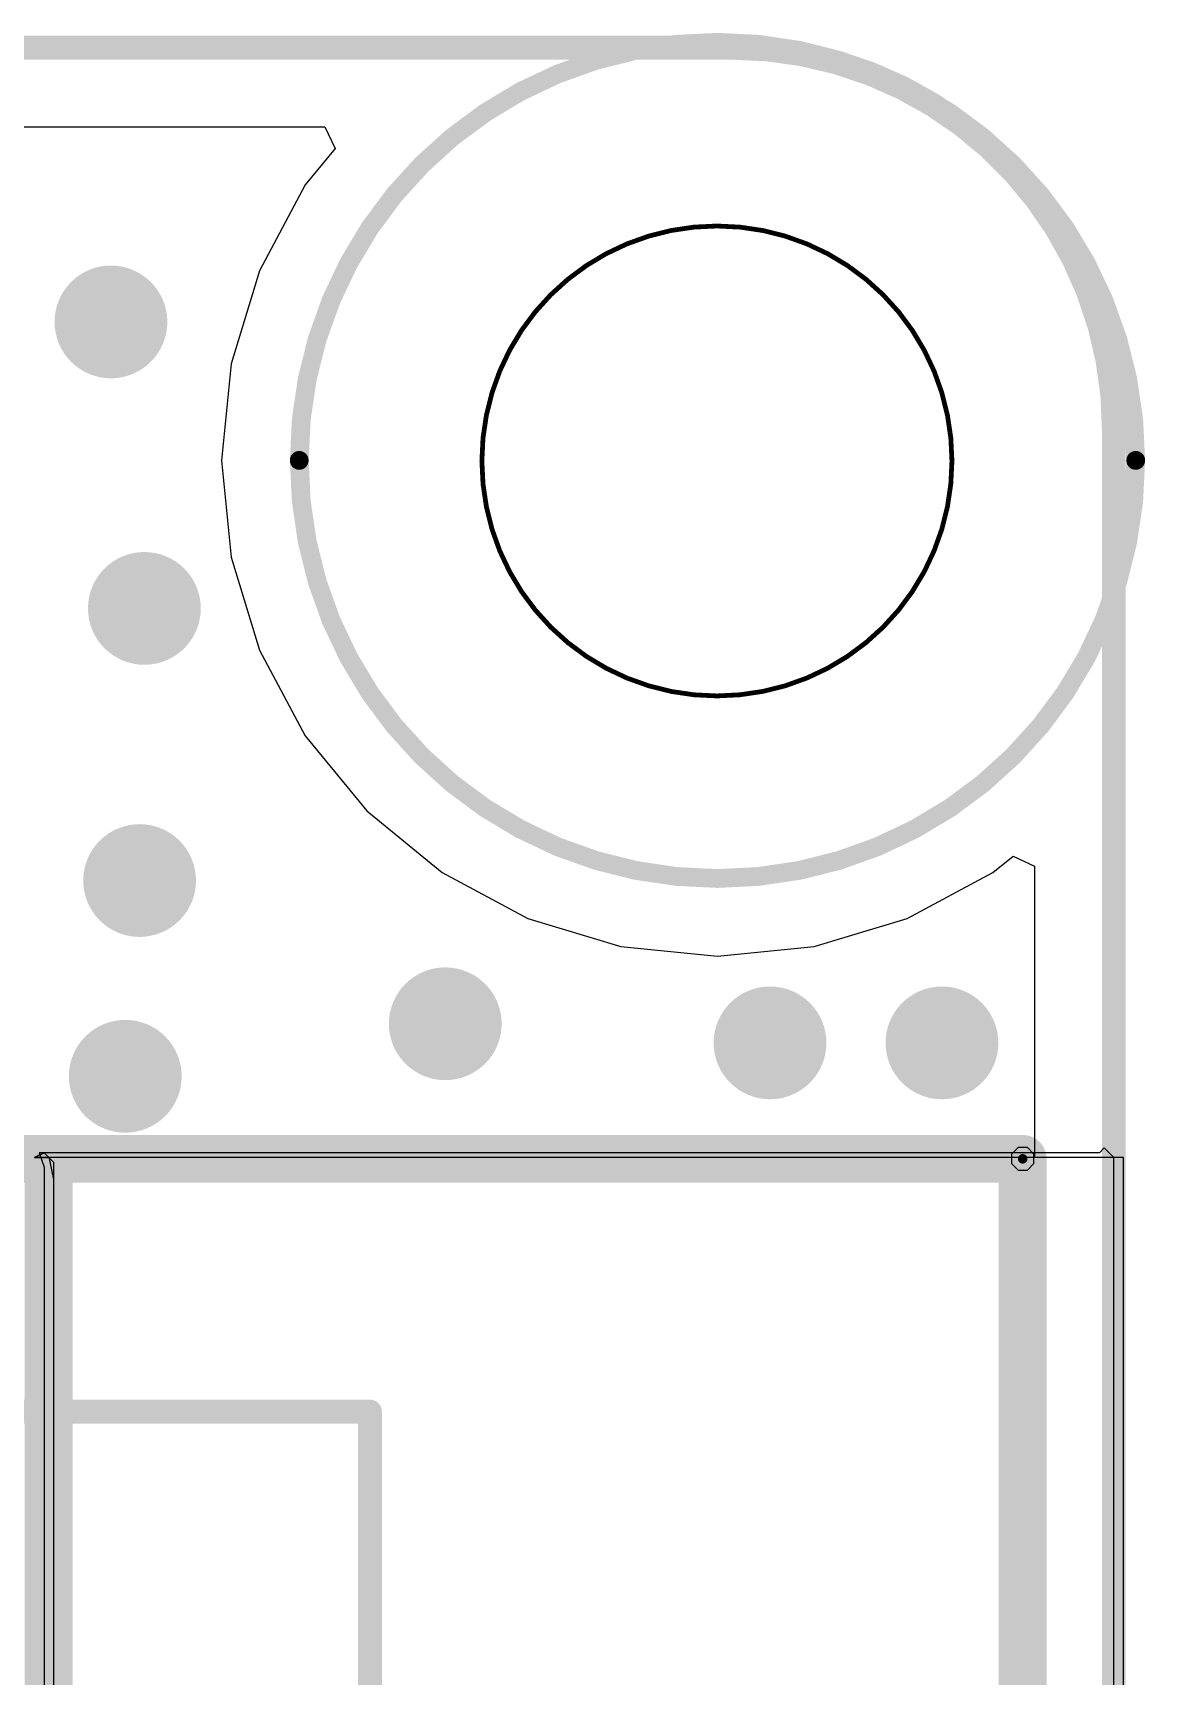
# Model space of a CAD drawing. Header units: millimetres. Extents: x -30 to 3.5, y -1.1 to 91.3.
# Drawn here: x -5.75 to 0.17, y 82.58 to 91.33 of the extents above; entities that cross this region are included whole.
import ezdxf

# ---------------------------------------------------------------- set-up
doc = ezdxf.new("R2010")
doc.units = ezdxf.units.MM
for name, color, linetype in [('BottomLayer', 5, 'Continuous'), ('BottomOverlay', 54, 'Continuous'), ('KeepOutLayer', 6, 'Continuous'), ('Mechanical15', 56, 'Continuous'), ('MultiLayer', 9, 'Continuous'), ('TopLayer', 1, 'Continuous'), ('TopOverlay', 2, 'Continuous'), ('ViaHoleLayer', 16, 'Continuous')]:
    doc.layers.add(name, color=color, linetype=linetype)

# ---------------------------------------------------------------- blocks, each defined once
blk = doc.blocks.new('WIFIM_SMD_ESP32_S3__WROOM_1_N8_8')
at = {"layer": 'Mechanical15'}
for p, q in [((-9.025, 16.5053), (-9.0601, 16.4702)), ((-9.0601, 16.4702), (-9.0601, 16.4454)), ((-9.0601, 16.4454), (-9.0601, 16.4205)), ((-8.9753, 16.5053), (-9.025, 16.5053)), ((-8.9401, 16.4702), (-8.9753, 16.5053)), ((-8.9401, 16.4454), (-8.9401, 16.4702)), ((-8.9401, 16.4454), (-8.9401, 16.4454)), ((-8.9401, 16.4205), (-8.9401, 16.4454)), ((-8.9401, 16.4454), (-8.9401, 16.4454)), ((-9.0601, 16.4205), (-9.025, 16.3854)), ((-9.025, 16.3854), (-8.9753, 16.3854)), ((-8.9753, 16.3854), (-8.9401, 16.4205))]:
    blk.add_line(p, q, dxfattribs=at)
at = {"layer": 'Mechanical15', "const_width": 0.0508}
for points in [[(9, 16.4453), (-9, 16.4453)], [(-9, -9.0547), (-9, 16.4453)]]:
    blk.add_lwpolyline(points, dxfattribs=at)
at = {"layer": 'Mechanical15', "const_width": 0.0254}
blk.add_lwpolyline([(-9.0127, 16.4453, 1), (-8.9873, 16.4453, 1)], format="xyb", close=True, dxfattribs=at)
blk.add_lwpolyline([(-9.0127, 16.4453, 1), (-8.9873, 16.4453, 1)], format="xyb", close=True, dxfattribs=at)
at = {"layer": 'TopOverlay', "const_width": 0.254}
for points in [[(9, 16.4452), (-9, 16.4452)], [(-9, 10.9953), (-9, 16.4452)], [(9, 11.265), (-9, 11.265)]]:
    blk.add_lwpolyline(points, dxfattribs=at)
at = {"layer": 'TopOverlay', "const_width": 0.127}
for points in [[(-9.0635, 16.4452, 1), (-8.9365, 16.4452, 1)], [(-9.0635, 16.4452, 1), (-8.9365, 16.4452, 1)], [(-9.0635, 11.265, 1), (-8.9365, 11.265, 1)]]:
    blk.add_lwpolyline(points, format="xyb", close=True, dxfattribs=at)
blk = doc.blocks.new('18650_BATTERY_B_27')
at = {"layer": 'BottomOverlay', "const_width": 0.127}
for points in [[(0, 0), (-76.5302, 0)], [(-76.5302, -21), (-76.5302, 0)]]:
    blk.add_lwpolyline(points, dxfattribs=at)
at = {"layer": 'BottomOverlay', "const_width": 0.0635}
blk.add_lwpolyline([(-76.5619, 0, 1), (-76.4985, 0, 1)], format="xyb", close=True, dxfattribs=at)
blk.add_lwpolyline([(-76.5619, 0, 1), (-76.4985, 0, 1)], format="xyb", close=True, dxfattribs=at)

msp = doc.modelspace()

# ---------------------------------------------------------------- linework, layer by layer
at = {"layer": 'BottomLayer'}
for p, q in [((-25.0212, 90.826), (-4.1961, 90.826)), ((-4.1961, 90.826), (-4.1418, 90.7112)), ((-4.1418, 90.7112), (-4.3008, 90.5175)), ((-4.3008, 90.5175), (-4.5445, 90.0616)), ((-4.5445, 90.0616), (-4.6946, 89.5669)), ((-4.6946, 89.5669), (-4.7452, 89.0524)), ((-4.7452, 89.0524), (-4.6946, 88.5379)), ((-4.6946, 88.5379), (-4.5445, 88.0432)), ((-4.5445, 88.0432), (-4.3008, 87.5873)), ((-4.3008, 87.5873), (-3.9729, 87.1877)), ((-3.9729, 87.1877), (-3.5733, 86.8598)), ((-0.6431, 86.8598), (-0.5364, 86.9474)), ((-0.5364, 86.9474), (-0.4216, 86.8931)), ((-3.5733, 86.8598), (-3.1174, 86.6161)), ((-1.099, 86.6161), (-0.6431, 86.8598)), ((-0.4216, 86.8931), (-0.4216, 85.344)), ((-3.1174, 86.6161), (-2.6227, 86.466)), ((-1.5937, 86.466), (-1.099, 86.6161)), ((-2.6227, 86.466), (-2.1082, 86.4154)), ((-2.1082, 86.4154), (-1.5937, 86.466)), ((-5.7404, 85.344), (-5.6896, 85.3694)), ((-5.6896, 85.3694), (-5.7404, 85.344)), ((0.0508, 85.344), (-5.7404, 85.344)), ((-5.7404, 85.344), (-5.6642, 85.344)), ((-5.6896, 85.3694), (-5.6388, 85.3186)), ((-5.6642, 85.344), (-5.6896, 85.3694)), ((-5.5342, 85.344), (-5.6642, 85.344)), ((-5.6642, 85.344), (-5.661, 85.3292)), ((-5.661, 85.3292), (-5.6388, 85.2275)), ((-0.4216, 85.344), (-5.5342, 85.344)), ((0.0508, 67.3862), (0.0508, 85.344)), ((-5.6388, 85.3186), (-5.6388, 67.3862)), ((-5.6388, 85.2275), (-5.6388, 85.217)), ((-5.6388, 85.217), (-5.6388, 68.0394))]:
    msp.add_line(p, q, dxfattribs=at)
at = {"layer": 'BottomLayer', "const_width": 0.3}
for points in [[(-5.484, 89.789, 1), (-5.184, 89.789, 1)], [(-5.3062, 88.265, 1), (-5.0062, 88.265, 1)], [(-5.3316, 86.8172, 1), (-5.0316, 86.8172, 1)], [(-3.706, 86.0552, 1), (-3.406, 86.0552, 1)], [(-1.9788, 85.9536, 1), (-1.6788, 85.9536, 1)], [(-1.0644, 85.9536, 1), (-0.7644, 85.9536, 1)], [(-5.4078, 85.7758, 1), (-5.1078, 85.7758, 1)]]:
    msp.add_lwpolyline(points, format="xyb", close=True, dxfattribs=at)
at = {"layer": 'KeepOutLayer', "const_width": 0.127}
for points in [[(-26.9748, 91.2476), (-2.032, 91.2476)], [(0, 2.0936), (0, 89.2156)]]:
    msp.add_lwpolyline(points, dxfattribs=at)
at = {"layer": 'KeepOutLayer'}
for points, const_width in [([(-2.0638, 91.2476, 1), (-2.0002, 91.2476, 1)], 0.0635), ([(-2.0638, 91.2476, 1), (-2.0002, 91.2476, 1)], 0.0635), ([(-0.8612, 89.0493, 1), (-3.3612, 89.0493, 1)], 0.0254), ([(-0.0318, 89.2156, 1), (0.0318, 89.2156, 1)], 0.0635), ([(-0.0318, 89.2156, 1), (0.0318, 89.2156, 1)], 0.0635), ([(-3.3676, 89.0493, 1), (-3.3549, 89.0493, 1)], 0.0127), ([(-0.8676, 89.0493, 1), (-0.8549, 89.0493, 1)], 0.0127)]:
    msp.add_lwpolyline(points, format="xyb", close=True, dxfattribs=dict(at, const_width=const_width))
at = {"layer": 'KeepOutLayer', "const_width": 0.127}
msp.add_lwpolyline([(-2.032, 91.2476, -0.414214), (0, 89.2156)], format="xyb", dxfattribs=at)
at = {"layer": 'MultiLayer', "const_width": 0.3}
for points in [[(-5.484, 89.789, 1), (-5.184, 89.789, 1)], [(-5.3062, 88.265, 1), (-5.0062, 88.265, 1)], [(-5.3316, 86.8172, 1), (-5.0316, 86.8172, 1)], [(-3.706, 86.0552, 1), (-3.406, 86.0552, 1)], [(-1.9788, 85.9536, 1), (-1.6788, 85.9536, 1)], [(-1.0644, 85.9536, 1), (-0.7644, 85.9536, 1)], [(-5.4078, 85.7758, 1), (-5.1078, 85.7758, 1)]]:
    msp.add_lwpolyline(points, format="xyb", close=True, dxfattribs=at)
at = {"layer": 'TopLayer'}
for p, q in [((-8.3166, 90.826), (-4.1961, 90.826)), ((-4.1961, 90.826), (-4.1418, 90.7112)), ((-4.1418, 90.7112), (-4.3008, 90.5175)), ((-4.3008, 90.5175), (-4.5445, 90.0616)), ((-4.5445, 90.0616), (-4.6946, 89.5669)), ((-4.6946, 89.5669), (-4.7452, 89.0524)), ((-4.7452, 89.0524), (-4.6946, 88.5379)), ((-4.6946, 88.5379), (-4.5445, 88.0432)), ((-4.5445, 88.0432), (-4.3008, 87.5873)), ((-4.3008, 87.5873), (-3.9729, 87.1877)), ((-3.9729, 87.1877), (-3.5733, 86.8598)), ((-0.6431, 86.8598), (-0.5364, 86.9474)), ((-0.5364, 86.9474), (-0.4216, 86.8931)), ((-3.5733, 86.8598), (-3.1174, 86.6161)), ((-1.099, 86.6161), (-0.6431, 86.8598)), ((-0.4216, 86.8931), (-0.4216, 85.3694)), ((-3.1174, 86.6161), (-2.6227, 86.466)), ((-1.5937, 86.466), (-1.099, 86.6161)), ((-2.6227, 86.466), (-2.1082, 86.4154)), ((-2.1082, 86.4154), (-1.5937, 86.466)), ((-5.715, 85.3694), (-5.6896, 85.2932)), ((-0.0762, 85.3694), (-5.715, 85.3694)), ((-0.4216, 85.3694), (-5.715, 85.3694)), ((-5.715, 85.3694), (-5.6896, 85.2932)), ((-0.0508, 85.3948), (-0.0762, 85.3694)), ((0, 85.344), (-0.0508, 85.3948)), ((0, 67.3862), (0, 85.344)), ((-5.6896, 85.2932), (-5.6896, 67.3862)), ((-5.6896, 85.2932), (-5.6896, 67.3862))]:
    msp.add_line(p, q, dxfattribs=at)
at = {"layer": 'TopLayer', "const_width": 0.3}
for points in [[(-5.484, 89.789, 1), (-5.184, 89.789, 1)], [(-5.3062, 88.265, 1), (-5.0062, 88.265, 1)], [(-5.3316, 86.8172, 1), (-5.0316, 86.8172, 1)], [(-3.706, 86.0552, 1), (-3.406, 86.0552, 1)], [(-1.9788, 85.9536, 1), (-1.6788, 85.9536, 1)], [(-1.0644, 85.9536, 1), (-0.7644, 85.9536, 1)], [(-5.4078, 85.7758, 1), (-5.1078, 85.7758, 1)]]:
    msp.add_lwpolyline(points, format="xyb", close=True, dxfattribs=at)
at = {"layer": 'TopOverlay'}
for points, const_width in [([(0.1161, 89.0524, 1), (-4.3325, 89.0524, 1)], 0.1), ([(-4.3575, 89.0524, 1), (-4.3076, 89.0524, 1)], 0.05), ([(0.0912, 89.0524, 1), (0.1411, 89.0524, 1)], 0.05)]:
    msp.add_lwpolyline(points, format="xyb", close=True, dxfattribs=dict(at, const_width=const_width))
at = {"layer": 'ViaHoleLayer', "const_width": 0.2}
for points in [[(-5.434, 89.789, 1), (-5.234, 89.789, 1)], [(-5.2562, 88.265, 1), (-5.0562, 88.265, 1)], [(-5.2816, 86.8172, 1), (-5.0816, 86.8172, 1)], [(-3.656, 86.0552, 1), (-3.456, 86.0552, 1)], [(-1.9288, 85.9536, 1), (-1.7288, 85.9536, 1)], [(-1.0144, 85.9536, 1), (-0.8144, 85.9536, 1)], [(-5.3578, 85.7758, 1), (-5.1578, 85.7758, 1)]]:
    msp.add_lwpolyline(points, format="xyb", close=True, dxfattribs=at)

# ---------------------------------------------------------------- block references
at = {"rotation": 270}
for name, p in [('18650_BATTERY_B_27', (-3.9564, 7.4616)), ('WIFIM_SMD_ESP32_S3__WROOM_1_N8_8', (-16.9302, 76.3368))]:
    msp.add_blockref(name, p, dxfattribs=at)

doc.saveas('drawing.dxf')
